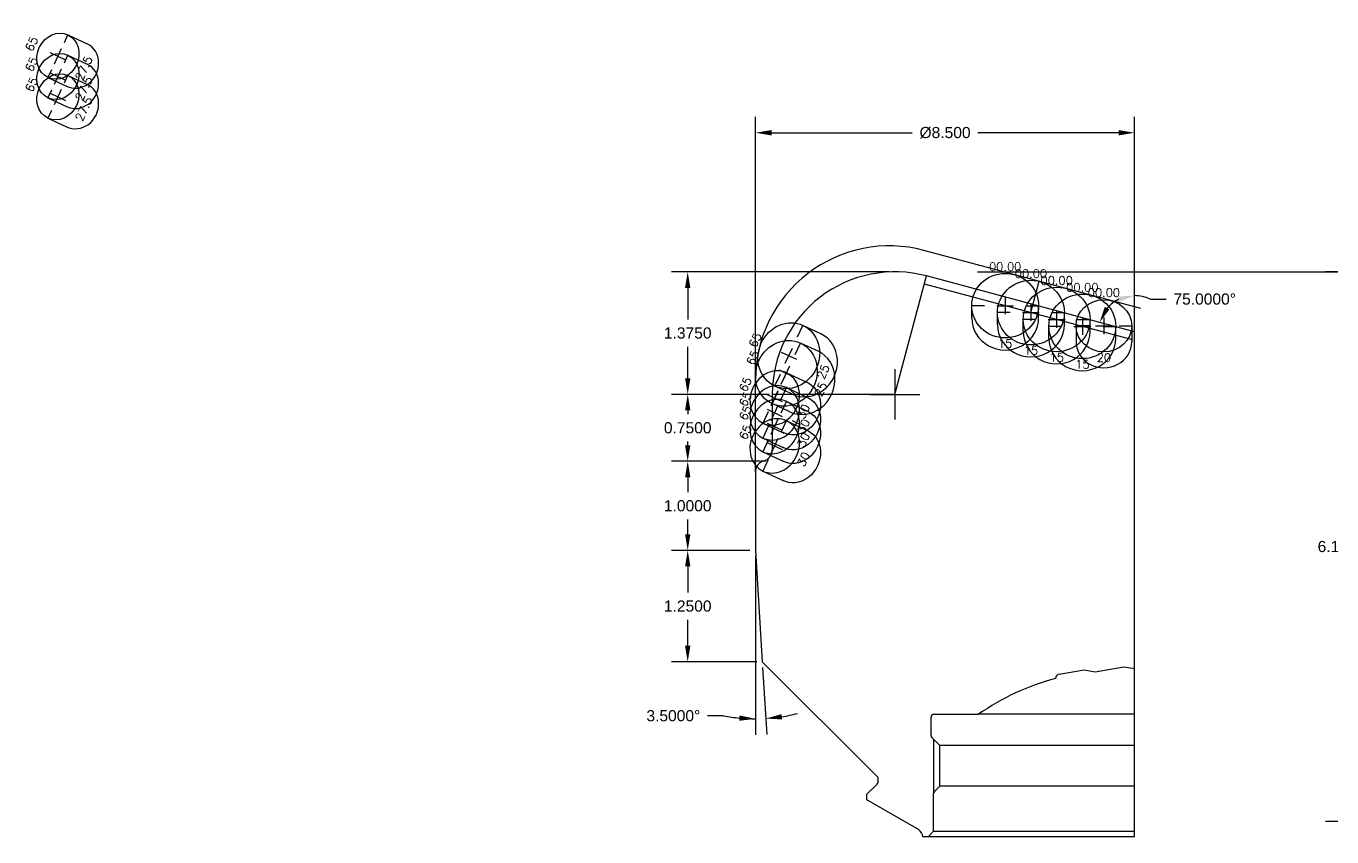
# Model space of a CAD drawing. Header units: inches. Extents: x -5.4 to 25.2, y 0.5 to 24.
# Drawn here: x -5.43 to 9.21, y 14.87 to 23.97 of the extents above; entities that cross this region are included whole.
import ezdxf
from ezdxf.enums import TextEntityAlignment as Align
from ezdxf.lldxf.tags import DXFTag

# ---------------------------------------------------------------- set-up
doc = ezdxf.new("R2010")
doc.units = ezdxf.units.IN
doc.header["$MEASUREMENT"] = 0
doc.header["$PDMODE"] = 35
for name, color, linetype in [('Blades_1.4', 40, 'Continuous'), ('Blades_2.5', 92, 'Continuous'), ('Blades_3.6', 210, 'Continuous'), ('CDG-38309R1', 7, 'Continuous'), ('CLine', 5, 'CENTER2'), ('Default', 7, 'Continuous'), ('DV2_Default', 7, 'Continuous')]:
    doc.layers.add(name, color=color, linetype=linetype)
doc.styles.add('RomanS', font='romans')
doc.styles.add('SEACAD_Arial', font='arial.ttf')
tags = doc.linetypes.add('CENTER2', pattern=[1.125, 0.75, -0.125, 0.125, -0.125]).pattern_tags.tags
tags[10:11] = [DXFTag(74, 4), DXFTag(75, 0), DXFTag(340, '0'), DXFTag(46, 0.0), DXFTag(50, 0.0), DXFTag(44, 0.0), DXFTag(45, 0.0)]
tags[8:9] = [DXFTag(74, 4), DXFTag(75, 0), DXFTag(340, '0'), DXFTag(46, 0.0), DXFTag(50, 0.0), DXFTag(44, 0.0), DXFTag(45, 0.0)]
tags[6:7] = [DXFTag(74, 4), DXFTag(75, 0), DXFTag(340, '0'), DXFTag(46, 0.0), DXFTag(50, 0.0), DXFTag(44, 0.0), DXFTag(45, 0.0)]
tags[4:5] = [DXFTag(74, 4), DXFTag(75, 0), DXFTag(340, '0'), DXFTag(46, 0.0), DXFTag(50, 0.0), DXFTag(44, 0.0), DXFTag(45, 0.0)]
tags = doc.linetypes.add('HIDDEN2', pattern=[0.1875, 0.125, -0.0625]).pattern_tags.tags
tags[6:7] = [DXFTag(74, 4), DXFTag(75, 0), DXFTag(340, '0'), DXFTag(46, 0.0), DXFTag(50, 0.0), DXFTag(44, 0.0), DXFTag(45, 0.0)]
tags[4:5] = [DXFTag(74, 4), DXFTag(75, 0), DXFTag(340, '0'), DXFTag(46, 0.0), DXFTag(50, 0.0), DXFTag(44, 0.0), DXFTag(45, 0.0)]
doc.dimstyles.get("Standard").update_dxf_attribs({"dimtxt": 0.125, "dimasz": 0.18, "dimexe": 0.18, "dimexo": 0.0625, "dimgap": 0.09, "dimtad": 0, "dimtih": 1, "dimtoh": 1, "dimdec": 4, "dimzin": 0, "dimdsep": 46, "dimtxsty": 'SEACAD_Arial', "dimcen": 0.09, "dimadec": 4, "dimazin": 0, "dimtfac": 1, "dimtdec": 4, "dimtofl": 0, "dimtmove": 0, "dimatfit": 3, "dimfxl": 1, "dimtolj": 1, "dimtzin": 0, "dimarcsym": 0})

# ---------------------------------------------------------------- blocks, each defined once
blk = doc.blocks.new('SEANNOT_GROUP2')
at = {"layer": 'Default', "color": 7, "linetype": 'CENTER2'}
for p, q in [((6.3061, 7.5882), (6.3061, 7.3062)), ((6.4471, 7.4472), (6.1651, 7.4472))]:
    blk.add_line(p, q, dxfattribs=at)
blk = doc.blocks.new('CMark')
at = {"layer": 'CLine'}
for p, q in [((-0.094, 0), (0.094, 0)), ((0, 0.094), (0, -0.094))]:
    blk.add_line(p, q, dxfattribs=at)
blk = doc.blocks.new('1313@27.5')
for p, q in [((-0.17, 0), (-0.265, 0)), ((0.171, 0), (0.264, 0))]:
    blk.add_line(p, q)
at = {"color": 8, "linetype": 'HIDDEN2', "ltscale": 0.5}
blk.add_line((-0.265, 0), (-0.265, -0.231), dxfattribs=at)
at = {"color": 8, "linetype": 'HIDDEN2', "ltscale": 0.5, "flags": 128}
blk.add_lwpolyline([(0.264, 0), (0.264, -0.238)], dxfattribs=at)
blk.add_ellipse((0, 0), major_axis=(0.264, 0), ratio=0.87192)
at = {"color": 8, "linetype": 'HIDDEN2', "ltscale": 0.5}
blk.add_ellipse((0, -0.234), major_axis=(0.264, 0), ratio=0.909731, start_param=3.126121, end_param=6.267714, dxfattribs=at)
blk.add_blockref('CMark', (0, 0))
at = {"style": 'RomanS'}
blk.add_text('27.5', height=0.094, dxfattribs=at).set_placement((0, -0.321), align=Align.MIDDLE_CENTER)
blk.add_attdef('ANG', text='', height=0.094, dxfattribs=at).set_placement((0, 0.251), align=Align.BOTTOM_CENTER)
blk = doc.blocks.new('1913@15')
for p, q in [((-0.233, 0), (-0.375, 0)), ((0.233, 0), (0.375, 0))]:
    blk.add_line(p, q)
at = {"color": 8, "linetype": 'HIDDEN2', "ltscale": 0.5}
for p, q in [((-0.375, -0.135), (-0.375, 0)), ((0.375, -0.135), (0.375, 0))]:
    blk.add_line(p, q, dxfattribs=at)
blk.add_ellipse((0, 0), major_axis=(-0.375, 0), ratio=0.965926)
blk.add_ellipse((0, -0.135), major_axis=(-0.375, 0), ratio=0.965926, start_param=0, end_param=3.141593, dxfattribs=at)
blk.add_blockref('CMark', (0, 0))
at = {"style": 'RomanS'}
blk.add_text('15', height=0.094, dxfattribs=at).set_placement((0, -0.425), align=Align.MIDDLE_CENTER)
blk.add_attdef('ANG', text='', height=0.094, dxfattribs=at).set_placement((0, 0.362), align=Align.BOTTOM_CENTER)
blk = doc.blocks.new('1613@20')
for p, q in [((-0.17, 0), (-0.312, 0)), ((0.171, 0), (0.312, 0))]:
    blk.add_line(p, q)
at = {"color": 8, "linetype": 'HIDDEN2', "ltscale": 0.5}
blk.add_line((-0.312, 0), (-0.312, -0.178), dxfattribs=at)
at = {"color": 8, "linetype": 'HIDDEN2', "ltscale": 0.5, "flags": 128}
blk.add_lwpolyline([(0.312, 0), (0.312, -0.178)], dxfattribs=at)
blk.add_ellipse((0, 0), major_axis=(-0.312, 0), ratio=0.939693, start_param=-3.141592653589793, end_param=3.141592653589793)
at = {"color": 8, "linetype": 'HIDDEN2', "ltscale": 0.5}
blk.add_ellipse((0, -0.178), major_axis=(-0.312, 0), ratio=0.939693, start_param=0, end_param=3.141593, dxfattribs=at)
blk.add_blockref('CMark', (0, 0))
at = {"style": 'RomanS'}
blk.add_text('20', height=0.094, dxfattribs=at).set_placement((0, -0.356), align=Align.MIDDLE_CENTER)
blk.add_attdef('ANG', text='', height=0.094, dxfattribs=at).set_placement((0, 0.298), align=Align.BOTTOM_CENTER)
blk = doc.blocks.new('*D81')
at = {"color": 0, "lineweight": -2, "transparency": 16777216}
blk.add_line((7.169, 20.905), (7.349, 20.905), dxfattribs=at)
for start, end in [(64.3511, 90), (115.6489, 139.3511)]:
    blk.add_arc((6.994, 20.539), 0.405, start, end, dxfattribs=at)
at = {"color": 0, "transparency": 16777216}
for points in [[(6.811, 20.934), (6.825, 20.876), (6.994, 20.945)], [(6.712, 20.79), (6.659, 20.818), (6.602, 20.644)]]:
    blk.add_solid(points, dxfattribs=at)
at = {"layer": 'Defpoints', "color": 0, "transparency": 16777216}
for p in [(6.994, 22.909), (4.662, 21.164), (6.683, 20.8), (6.994, 20.539), (6.994, 14.878)]:
    blk.add_point(p, dxfattribs=at)
at = {"color": 0, "transparency": 16777216, "insert": (7.78, 20.905), "char_height": 0.125, "attachment_point": 5, "style": 'SEACAD_Arial'}
blk.add_mtext('\\A1;75.0000°', dxfattribs=at)
blk = doc.blocks.new('1613@30')
for p, q in [((-0.17, 0), (-0.312, 0)), ((0.171, 0), (0.312, 0))]:
    blk.add_line(p, q)
at = {"color": 8, "linetype": 'HIDDEN2', "ltscale": 0.5}
blk.add_line((-0.312, 0), (-0.312, -0.26), dxfattribs=at)
at = {"color": 8, "linetype": 'HIDDEN2', "ltscale": 0.5, "flags": 128}
blk.add_lwpolyline([(0.312, 0), (0.312, -0.26)], dxfattribs=at)
at = {"extrusion": (0, 0, -1)}
blk.add_ellipse((0, 0), major_axis=(-0.312, 0), ratio=0.866025, start_param=-3.141592653589793, end_param=3.141592653589793, dxfattribs=at)
at = {"color": 8, "linetype": 'HIDDEN2', "ltscale": 0.5, "extrusion": (0, 0, -1)}
blk.add_ellipse((0, -0.26), major_axis=(-0.312, 0), ratio=0.866025, start_param=3.068877, end_param=6.355901, dxfattribs=at)
blk.add_blockref('CMark', (0, 0))
at = {"style": 'RomanS'}
blk.add_text('30', height=0.094, dxfattribs=at).set_placement((0, -0.356), align=Align.MIDDLE_CENTER)
blk.add_attdef('ANG', text='', height=0.094, dxfattribs=at).set_placement((0, 0.287), align=Align.BOTTOM_CENTER)
blk = doc.blocks.new('1913@25')
for p, q in [((-0.233, 0), (-0.375, 0)), ((0.233, 0), (0.375, 0))]:
    blk.add_line(p, q)
at = {"color": 8, "linetype": 'HIDDEN2', "ltscale": 0.5}
for p, q in [((-0.375, -0.22), (-0.375, 0)), ((0.375, -0.22), (0.375, 0))]:
    blk.add_line(p, q, dxfattribs=at)
blk.add_ellipse((0, 0), major_axis=(-0.375, 0), ratio=0.906308)
blk.add_ellipse((0, -0.22), major_axis=(-0.375, 0), ratio=0.906308, start_param=0, end_param=3.141593, dxfattribs=at)
blk.add_blockref('CMark', (0, 0))
at = {"style": 'RomanS'}
blk.add_text('25', height=0.094, dxfattribs=at).set_placement((0, -0.425), align=Align.MIDDLE_CENTER)
blk.add_attdef('ANG', text='', height=0.094, dxfattribs=at).set_placement((0, 0.34), align=Align.BOTTOM_CENTER)
blk = doc.blocks.new('*D84')
at = {"color": 0, "lineweight": -2, "transparency": 16777216}
for p, q in [((2.798, 19.086), (1.804, 19.086)), ((1.984, 18.906), (1.984, 18.74)), ((1.984, 18.266), (1.984, 18.432)), ((2.681, 18.086), (1.804, 18.086))]:
    blk.add_line(p, q, dxfattribs=at)
at = {"color": 0, "transparency": 16777216}
for points in [[(1.954, 18.906), (2.014, 18.906), (1.984, 19.086)], [(1.954, 18.266), (2.014, 18.266), (1.984, 18.086)]]:
    blk.add_solid(points, dxfattribs=at)
at = {"layer": 'Defpoints', "color": 0, "transparency": 16777216}
for p in [(2.86, 19.086), (1.984, 18.086), (2.744, 18.086)]:
    blk.add_point(p, dxfattribs=at)
at = {"color": 0, "transparency": 16777216, "insert": (1.984, 18.586), "char_height": 0.125, "attachment_point": 5, "style": 'SEACAD_Arial'}
blk.add_mtext('\\A1;1.0000', dxfattribs=at)
blk = doc.blocks.new('*D85')
at = {"color": 0, "lineweight": -2, "transparency": 16777216}
for p, q in [((2.898, 19.836), (1.804, 19.836)), ((1.984, 19.656), (1.984, 19.615)), ((1.984, 19.266), (1.984, 19.307)), ((2.798, 19.086), (1.804, 19.086))]:
    blk.add_line(p, q, dxfattribs=at)
at = {"color": 0, "transparency": 16777216}
for points in [[(1.954, 19.656), (2.014, 19.656), (1.984, 19.836)], [(1.954, 19.266), (2.014, 19.266), (1.984, 19.086)]]:
    blk.add_solid(points, dxfattribs=at)
at = {"layer": 'Defpoints', "color": 0, "transparency": 16777216}
for p in [(1.984, 19.836), (2.961, 19.836), (2.86, 19.086)]:
    blk.add_point(p, dxfattribs=at)
at = {"color": 0, "transparency": 16777216, "insert": (1.984, 19.461), "char_height": 0.125, "attachment_point": 5, "style": 'SEACAD_Arial'}
blk.add_mtext('\\A1;0.7500', dxfattribs=at)
blk = doc.blocks.new('*D86')
at = {"color": 0, "lineweight": -2, "transparency": 16777216}
for p, q in [((4.244, 21.211), (1.804, 21.211)), ((1.984, 21.031), (1.984, 20.677)), ((1.984, 20.016), (1.984, 20.37)), ((2.898, 19.836), (1.804, 19.836))]:
    blk.add_line(p, q, dxfattribs=at)
at = {"color": 0, "transparency": 16777216}
for points in [[(1.954, 21.031), (2.014, 21.031), (1.984, 21.211)], [(1.954, 20.016), (2.014, 20.016), (1.984, 19.836)]]:
    blk.add_solid(points, dxfattribs=at)
at = {"layer": 'Defpoints', "color": 0, "transparency": 16777216}
for p in [(1.984, 21.211), (4.306, 21.211), (2.961, 19.836)]:
    blk.add_point(p, dxfattribs=at)
at = {"color": 0, "transparency": 16777216, "insert": (1.984, 20.524), "char_height": 0.125, "attachment_point": 5, "style": 'SEACAD_Arial'}
blk.add_mtext('\\A1;1.3750', dxfattribs=at)
blk = doc.blocks.new('*D87')
at = {"color": 0, "lineweight": -2, "transparency": 16777216}
for p, q in [((2.681, 18.086), (1.804, 18.086)), ((1.984, 17.906), (1.984, 17.615)), ((1.984, 17.016), (1.984, 17.307)), ((2.758, 16.836), (1.804, 16.836))]:
    blk.add_line(p, q, dxfattribs=at)
at = {"color": 0, "transparency": 16777216}
for points in [[(1.954, 17.906), (2.014, 17.906), (1.984, 18.086)], [(1.954, 17.016), (2.014, 17.016), (1.984, 16.836)]]:
    blk.add_solid(points, dxfattribs=at)
at = {"layer": 'Defpoints', "color": 0, "transparency": 16777216}
for p in [(2.744, 18.086), (1.984, 16.836), (2.82, 16.836)]:
    blk.add_point(p, dxfattribs=at)
at = {"color": 0, "transparency": 16777216, "insert": (1.984, 17.461), "char_height": 0.125, "attachment_point": 5, "style": 'SEACAD_Arial'}
blk.add_mtext('\\A1;1.2500', dxfattribs=at)
blk = doc.blocks.new('*D88')
at = {"color": 0, "lineweight": -2, "transparency": 16777216}
for p, q in [((2.744, 18.024), (2.744, 16.017)), ((2.824, 16.774), (2.87, 16.02)), ((2.385, 16.231), (2.205, 16.231))]:
    blk.add_line(p, q, dxfattribs=at)
for start, end in [(278.9606, 284.4213), (259.0663, 270), (259.0787, 264.5394)]:
    blk.add_arc((2.744, 18.086), 1.889, start, end, dxfattribs=at)
at = {"color": 0, "transparency": 16777216}
for points in [[(3.041, 16.19), (3.035, 16.25), (2.859, 16.2)], [(2.565, 16.235), (2.562, 16.175), (2.744, 16.197)]]:
    blk.add_solid(points, dxfattribs=at)
at = {"layer": 'Defpoints', "color": 0, "transparency": 16777216}
for p in [(2.744, 18.969), (2.744, 18.086), (2.744, 18.086), (2.82, 16.836), (2.82, 16.198)]:
    blk.add_point(p, dxfattribs=at)
at = {"color": 0, "transparency": 16777216, "insert": (1.823, 16.231), "char_height": 0.125, "attachment_point": 5, "style": 'SEACAD_Arial'}
blk.add_mtext('\\A1;3.5000°', dxfattribs=at)
blk = doc.blocks.new('*D89')
at = {"color": 0, "lineweight": -2, "transparency": 16777216}
for p, q in [((2.744, 20.743), (2.744, 22.951)), ((6.994, 18.036), (6.994, 22.951)), ((2.924, 22.771), (4.5, 22.771)), ((6.814, 22.771), (5.237, 22.771))]:
    blk.add_line(p, q, dxfattribs=at)
at = {"color": 0, "transparency": 16777216}
for points in [[(2.924, 22.801), (2.924, 22.741), (2.744, 22.771)], [(6.814, 22.801), (6.814, 22.741), (6.994, 22.771)]]:
    blk.add_solid(points, dxfattribs=at)
at = {"layer": 'Defpoints', "color": 0, "transparency": 16777216}
for p in [(2.744, 22.771), (2.744, 20.681), (6.994, 17.973)]:
    blk.add_point(p, dxfattribs=at)
at = {"color": 0, "transparency": 16777216, "insert": (4.869, 22.771), "char_height": 0.125, "attachment_point": 5, "style": 'SEACAD_Arial'}
blk.add_mtext('\\A1;Ø8.500', dxfattribs=at)
blk = doc.blocks.new('*D108')
at = {"color": 0, "lineweight": -2, "transparency": 16777216}
for p, q in [((12.227, 21.211), (9.133, 21.211)), ((9.313, 21.031), (9.313, 18.282)), ((9.313, 15.226), (9.313, 17.975)), ((13.381, 15.046), (9.133, 15.046))]:
    blk.add_line(p, q, dxfattribs=at)
at = {"color": 0, "transparency": 16777216}
for points in [[(9.283, 21.031), (9.343, 21.031), (9.313, 21.211)], [(9.283, 15.226), (9.343, 15.226), (9.313, 15.046)]]:
    blk.add_solid(points, dxfattribs=at)
at = {"layer": 'Defpoints', "color": 0, "transparency": 16777216}
for p in [(12.29, 21.211), (9.313, 15.046), (13.444, 15.046)]:
    blk.add_point(p, dxfattribs=at)
at = {"color": 0, "transparency": 16777216, "insert": (9.313, 18.129), "char_height": 0.125, "attachment_point": 5, "style": 'SEACAD_Arial'}
blk.add_mtext('\\A1;6.1650', dxfattribs=at)

msp = doc.modelspace()

# ---------------------------------------------------------------- linework, layer by layer
at = {"color": 1}
msp.add_line((2.74357, 18.96895), (2.74357, 22.39284), dxfattribs=at)
at = {"linetype": 'HIDDEN2'}
msp.add_line((5.23225, 21.21101), (25.23225, 21.21101), dxfattribs=at)
for p, q in [((5.83153, 20.75371), (5.92549, 21.10438)), ((3.15384, 19.54166), (3.24604, 19.49866))]:
    msp.add_line(p, q)
msp.add_arc((4.24357, 20.00213), 1.5, 75, 180)
at = {"layer": 'CDG-38309R1'}
for p, q in [((7.06326, 20.79951), (4.6318, 21.45102)), ((6.99357, 20.5394), (4.66194, 21.16415)), ((6.9693, 20.44884), (4.63768, 21.0736)), ((2.93107, 19.83601), (2.93107, 19.21101)), ((2.74357, 18.96895), (2.74357, 18.08601)), ((2.74357, 18.08601), (2.82002, 16.83601)), ((4.11857, 15.53746), (2.82002, 16.83601)), ((6.14649, 16.69664), (6.42828, 16.74632)), ((6.42828, 16.74632), (6.55328, 16.72428)), ((6.55328, 16.72428), (6.87428, 16.78088)), ((6.87428, 16.78088), (6.99357, 16.75985)), ((4.71232, 16.01043), (4.71232, 16.21624)), ((4.74357, 16.24749), (5.24357, 16.24749)), ((6.99357, 16.24749), (5.24357, 16.24749)), ((4.81122, 15.89859), (4.72147, 15.98834)), ((4.74357, 15.37179), (4.74357, 15.96624)), ((6.99357, 15.89859), (4.81122, 15.89859)), ((4.81122, 15.44264), (4.81122, 15.89859)), ((4.11857, 15.4879), (4.11857, 15.53746)), ((3.99357, 15.34996), (4.10942, 15.46581)), ((4.75022, 15.38164), (4.81122, 15.44264)), ((6.99357, 15.44264), (4.81122, 15.44264)), ((3.99357, 15.28746), (3.99357, 15.34996)), ((4.57169, 14.95368), (3.99357, 15.28746)), ((4.74107, 14.93499), (4.74107, 15.35955)), ((4.67857, 14.87249), (4.74107, 14.93499)), ((4.74107, 14.93499), (6.99357, 14.93499)), ((6.99357, 14.87249), (4.61857, 14.87249))]:
    msp.add_line(p, q, dxfattribs=at)
for centre, radius, start, end in [((4.30607, 19.83601), 1.375, 75, 180), ((2.80607, 19.21101), 0.125, 284.477512, 0), ((2.86857, 18.96895), 0.125, 104.477512, 180), ((6.15463, 16.65046), 0.04689, 99.999997, 180), ((6.81833, 13.99849), 2.74552, 105, 125), ((4.74357, 16.21624), 0.03125, 90, 180), ((4.74357, 16.01043), 0.03125, 180, 225), ((4.08732, 15.4879), 0.03125, 315, 0), ((4.77232, 15.35955), 0.03125, 135, 180), ((4.52482, 14.87249), 0.09375, 0, 60)]:
    msp.add_arc(centre, radius, start, end, dxfattribs=at)
at = {"layer": 'Default', "color": 7, "linetype": 'CENTER2'}
msp.add_line((6.99357, 14.87249), (6.99357, 22.9091), dxfattribs=at)
at = {"layer": 'DV2_Default'}
for p, q in [((4.30607, 19.83601), (4.66194, 21.16415)), ((4.30607, 19.83601), (2.93107, 19.83601)), ((4.30607, 19.83601), (2.93107, 19.83601)), ((2.86013, 19.08601), (2.80236, 19.08601))]:
    msp.add_line(p, q, dxfattribs=at)

# ---------------------------------------------------------------- block references
for name, p in [('1913@15', (5.54307, 20.831)), ('1913@15', (5.83153, 20.75371)), ('1913@15', (6.11999, 20.67641)), ('1913@15', (6.40845, 20.59912)), ('1613@20', (6.64982, 20.60514))]:
    msp.add_blockref(name, p).add_auto_attribs({'ANG': '00.00'})
at = {"rotation": 65}
for name, p in [('1913@25', (3.11728, 20.26983)), ('1913@25', (3.08925, 20.07225)), ('1613@30', (2.95927, 19.79543)), ('1613@30', (2.95927, 19.62922)), ('1613@30', (2.95927, 19.47536)), ('1613@30', (2.95927, 19.25844))]:
    msp.add_blockref(name, p, dxfattribs=at).add_auto_attribs({'ANG': '65'})
at = {"layer": 'Blades_1.4', "color": 241, "rotation": 65}
msp.add_blockref('1313@27.5', (-5.07648, 23.62998), dxfattribs=at).add_auto_attribs({'ANG': '65'})
at = {"layer": 'Blades_2.5', "rotation": 65}
msp.add_blockref('1313@27.5', (-5.07651, 23.40202), dxfattribs=at).add_auto_attribs({'ANG': '65'})
at = {"layer": 'Blades_3.6', "rotation": 65}
msp.add_blockref('1313@27.5', (-5.07654, 23.17405), dxfattribs=at).add_auto_attribs({'ANG': '65'})
at = {"layer": 'Default', "xscale": 2, "yscale": 2, "zscale": 2, "rotation": 90}
msp.add_blockref('SEANNOT_GROUP2', (19.20046, 7.22387), dxfattribs=at)

# ---------------------------------------------------------------- dimensions: what is measured, and where the dimension line sits
dim = msp.add_linear_dim(base=(2.74357, 22.77058), p1=(6.99357, 17.97345), p2=(2.74357, 20.68089), text='Ø8.500', dimstyle='Standard')
dim.commit()
dim.dimension.update_dxf_attribs({"geometry": '*D89', "text_midpoint": (4.86857, 22.77058)})
for base, line1, line2, picture, middle in [((6.68296, 20.800029), ((6.993568, 14.877894), (6.993568, 22.909098)), ((6.993568, 20.539398), (4.661944, 21.164155)), '*D81', (7.779673, 20.904914)), ((2.82049, 16.198206), ((2.743568, 18.086007), (2.820021, 16.836007)), ((2.743568, 18.968945), (2.743568, 18.086007)), '*D88', (1.8227, 16.230937))]:
    dim = msp.add_angular_dim_2l(base=base, line1=line1, line2=line2, dimstyle='Standard')
    dim.commit()
    dim.dimension.update_dxf_attribs({"geometry": picture, "text_midpoint": middle})
for base, p1, p2, picture, middle in [((1.98441, 21.21101), (2.96071, 19.83601), (4.30607, 21.21101), '*D86', (1.98441, 20.52351)), ((1.98441, 16.83601), (2.74357, 18.08601), (2.82002, 16.83601), '*D87', (1.98441, 17.46101))]:
    dim = msp.add_linear_dim(base=base, p1=p1, p2=p2, angle=90, dimstyle='Standard', override={"dimtmove": 1})
    dim.commit()
    dim.dimension.update_dxf_attribs({"geometry": picture, "text_midpoint": middle})
for base, p1, p2, picture, middle in [((9.31283, 15.04604), (12.28964, 21.21101), (13.4439, 15.04604), '*D108', (9.31283, 18.12852)), ((1.98441, 18.08601), (2.86013, 19.08601), (2.74357, 18.08601), '*D84', (1.98441, 18.58601))]:
    dim = msp.add_linear_dim(base=base, p1=p1, p2=p2, angle=90, dimstyle='Standard')
    dim.commit()
    dim.dimension.update_dxf_attribs({"geometry": picture, "text_midpoint": middle})
dim = msp.add_linear_dim(base=(1.98441, 19.83601), p1=(2.86013, 19.08601), p2=(2.96071, 19.83601), angle=90, dimstyle='Standard')
dim.commit()
dim.dimension.update_dxf_attribs({"geometry": '*D85', "text_midpoint": (1.98441, 19.46101), "dimtype": 160})

doc.saveas('drawing.dxf')
